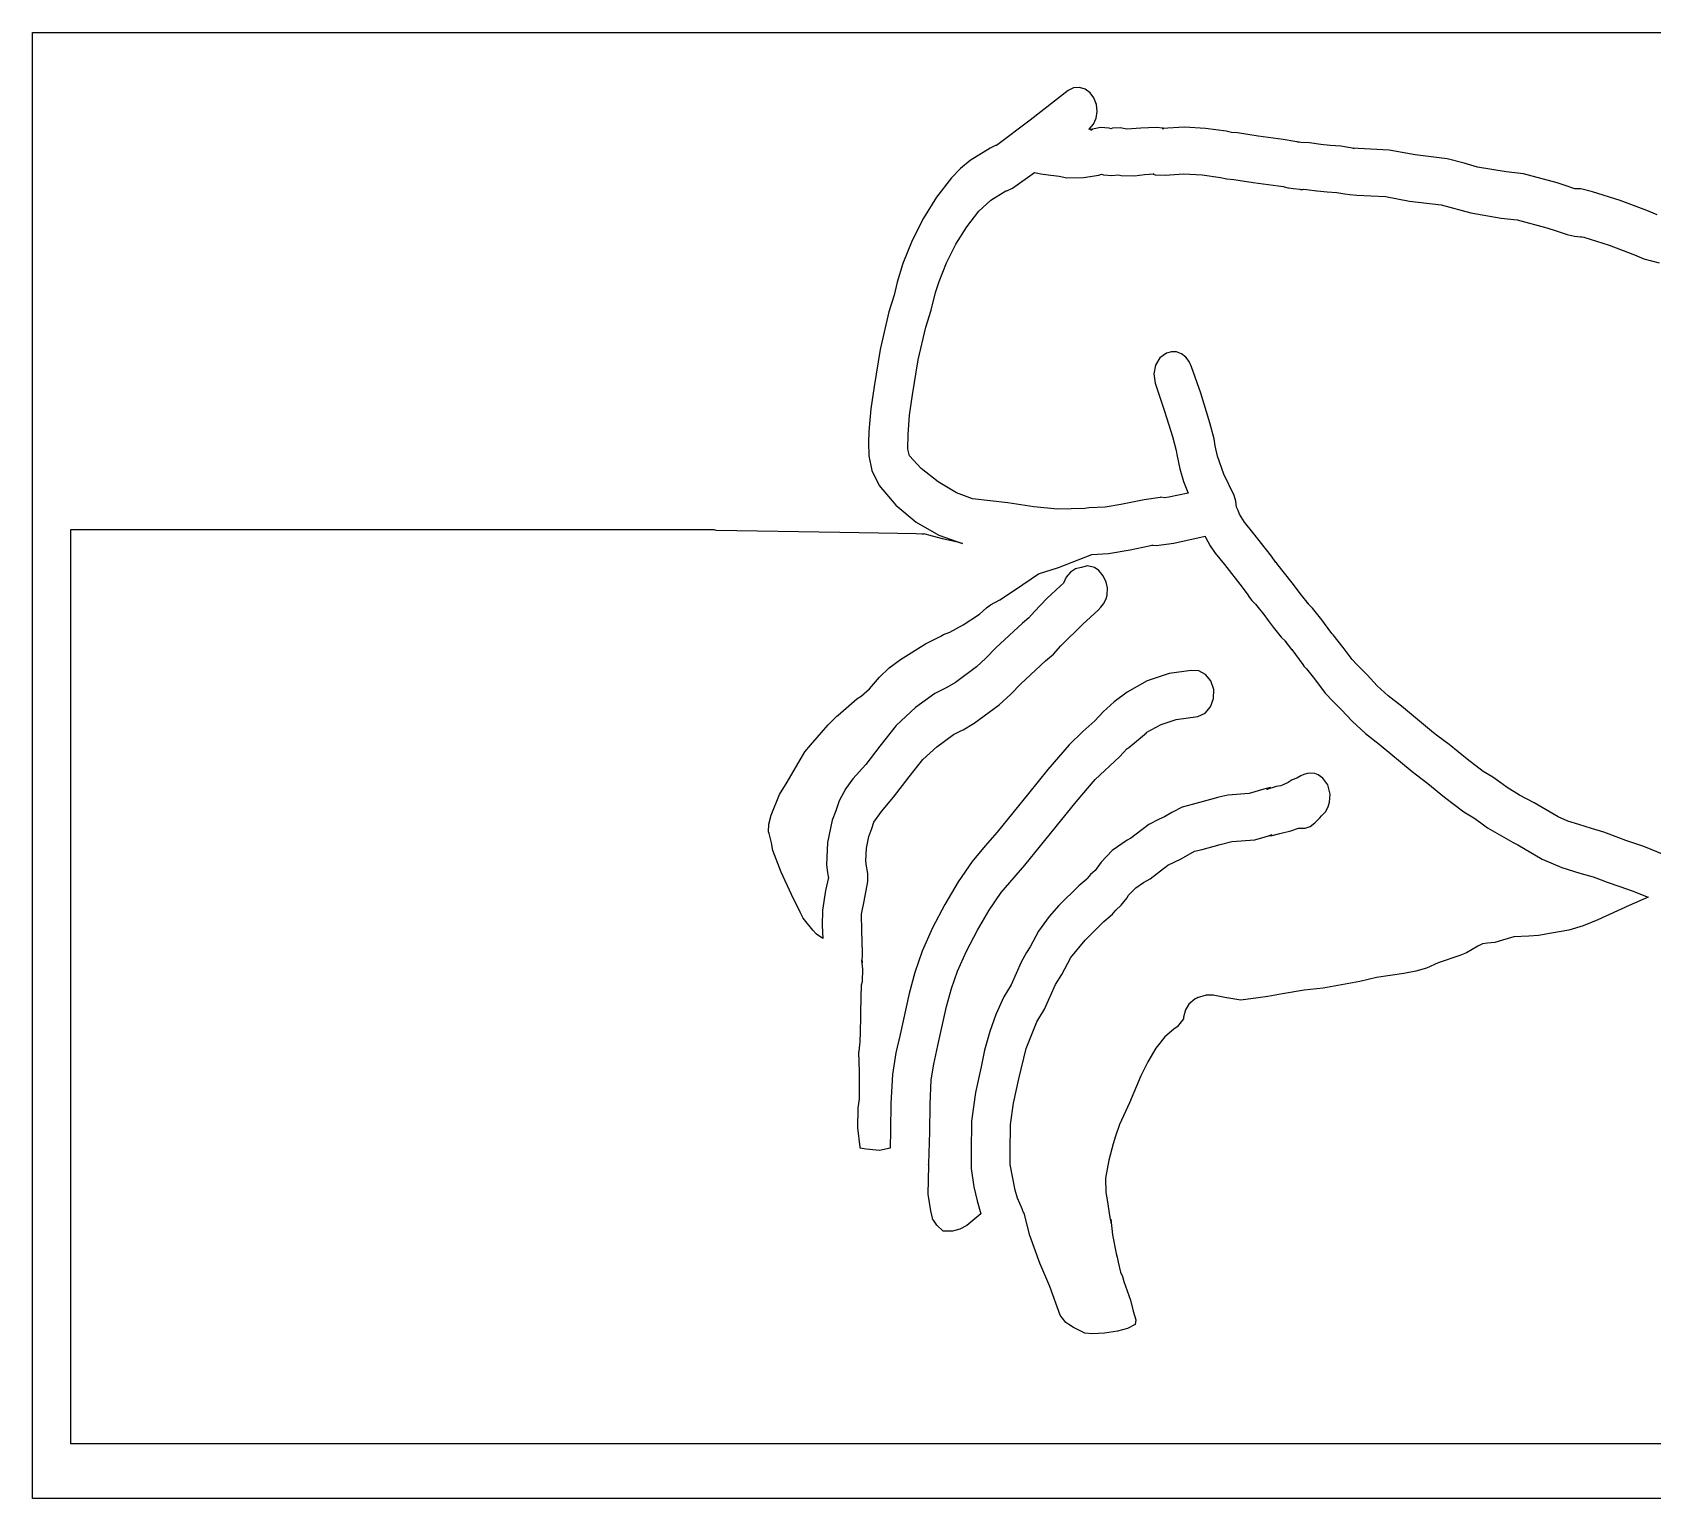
# Model space of a CAD drawing. Extents: x 2 to 598, y 1588 to 7998.
# Drawn here: x 2 to 184.3, y 3684.6 to 3849.7 of the extents above; entities that cross this region are included whole.
import ezdxf

# ---------------------------------------------------------------- set-up
doc = ezdxf.new("R2010")
doc.units = 0

msp = doc.modelspace()

# ---------------------------------------------------------------- linework, layer by layer
at = {"layer": 'Calque 1'}
for p, q in [((119.167251, 3843.407352), (118.54963, 3843.1343)), ((119.825, 3843.45), (119.167251, 3843.407352)), ((119.8273, 3843.4678), (119.825, 3843.45)), ((120.472659, 3843.273068), (119.8273, 3843.4678)), ((118.54963, 3843.1343), (114.26152, 3839.7987)), ((121.028498, 3842.867718), (120.472659, 3843.273068)), ((121.460426, 3842.286112), (121.028498, 3842.867718)), ((121.734053, 3841.562612), (121.460426, 3842.286112)), ((121.813702, 3840.774674), (121.734053, 3841.562612)), ((114.26152, 3839.7987), (110.47415, 3836.9239)), ((121.396407, 3839.320954), (121.696311, 3840.010583)), ((121.696311, 3840.010583), (121.813702, 3840.774674)), ((121.30783, 3838.7774), (120.88822, 3838.7204)), ((120.88822, 3838.7204), (120.92852, 3838.7564)), ((120.92852, 3838.7564), (121.396407, 3839.320954)), ((121.13783, 3838.7124), (121.083977, 3838.680031)), ((121.083977, 3838.680031), (121.17147, 3838.71085)), ((122.20907, 3838.949), (121.13783, 3838.7124)), ((121.17147, 3838.71085), (121.30783, 3838.7774)), ((123.180205, 3838.8904), (122.20907, 3838.949)), ((123.37128, 3838.8111), (123.180205, 3838.8904)), ((123.542991, 3838.877475), (123.37128, 3838.8111)), ((124.42445, 3838.9071), (123.542991, 3838.877475)), ((125.16549, 3838.7866), (124.42445, 3838.9071)), ((126.74317, 3838.8993), (125.16549, 3838.7866)), ((128.47588, 3838.9643), (126.74317, 3838.8993)), ((129.257067, 3838.885675), (128.47588, 3838.9643)), ((131.65139, 3838.9891), (129.13785, 3838.8243)), ((129.13785, 3838.8243), (129.321244, 3838.853628)), ((129.321244, 3838.853628), (129.257067, 3838.885675)), ((134.010864, 3838.847237), (131.65139, 3838.9891)), ((136.35344, 3838.5277), (134.010864, 3838.847237)), ((136.9534, 3838.3793), (136.35344, 3838.5277)), ((137.61485, 3838.3473), (136.9534, 3838.3793)), ((139.93616, 3837.9634), (137.61485, 3838.3473)), ((142.75098, 3837.6073), (139.93616, 3837.9634)), ((109.78272, 3836.6448), (107.515988, 3835.240562)), ((110.396519, 3836.925012), (109.78272, 3836.6448)), ((110.47415, 3836.9239), (110.396519, 3836.925012)), ((144.06768, 3837.3944), (142.75098, 3837.6073)), ((144.32142, 3837.3284), (144.06768, 3837.3944)), ((144.41442, 3837.3154), (144.32142, 3837.3284)), ((144.56533, 3837.2944), (144.41442, 3837.3154)), ((144.72552, 3837.2844), (144.56533, 3837.2944)), ((145.71254, 3837.2214), (144.72552, 3837.2844)), ((147.00238, 3837.0587), (145.71254, 3837.2214)), ((148.02248, 3836.946), (147.00238, 3837.0587)), ((149.23841, 3836.861), (148.02248, 3836.946)), ((150.74789, 3836.6001), (149.23841, 3836.861)), ((151.20574, 3836.5961), (150.61197, 3836.6291)), ((150.61197, 3836.6291), (150.74789, 3836.6001)), ((154.69545, 3836.4085), (151.20574, 3836.5961)), ((157.60896, 3835.8612), (154.69545, 3836.4085)), ((106.441577, 3834.348408), (105.42795, 3833.2952)), ((107.515988, 3835.240562), (106.441577, 3834.348408)), ((161.1979, 3835.4241), (157.60896, 3835.8612)), ((163.101049, 3834.941712), (161.1979, 3835.4241)), ((164.63489, 3834.5068), (163.101049, 3834.941712)), ((167.85588, 3833.9734), (164.63489, 3834.5068)), ((105.42795, 3833.2952), (103.757713, 3831.123941)), ((112.30023, 3832.143), (114.77812, 3833.8864)), ((114.77777, 3833.8936), (114.778, 3833.9)), ((114.77812, 3833.8864), (114.77777, 3833.8936)), ((114.778, 3833.9), (114.94594, 3833.838)), ((114.94594, 3833.838), (115.13095, 3833.799)), ((115.13095, 3833.799), (115.47666, 3833.743)), ((115.47666, 3833.743), (116.32417, 3833.6272)), ((116.32417, 3833.6272), (117.245034, 3833.504563)), ((117.245034, 3833.504563), (117.53558, 3833.466845)), ((117.53558, 3833.466845), (117.54786, 3833.4696)), ((117.54786, 3833.4696), (118.41551, 3833.3074)), ((118.41551, 3833.3074), (120.266134, 3833.34375)), ((120.266134, 3833.34375), (122.02045, 3833.5952)), ((122.02045, 3833.5952), (122.32534, 3833.6954)), ((122.32534, 3833.6954), (122.519953, 3833.6152)), ((122.519953, 3833.6152), (123.46584, 3833.5611)), ((123.46584, 3833.5611), (124.17743, 3833.6131)), ((124.17743, 3833.6131), (124.50867, 3833.5581)), ((124.50867, 3833.5581), (126.032838, 3833.5323)), ((126.032838, 3833.5323), (127.15244, 3833.6712)), ((127.15244, 3833.6712), (128.18545, 3833.7242)), ((128.18545, 3833.7242), (128.140262, 3833.697556)), ((128.140262, 3833.697556), (128.350799, 3833.628275)), ((128.350799, 3833.628275), (129.46393, 3833.5877)), ((129.46393, 3833.5877), (131.57491, 3833.7386)), ((131.57491, 3833.7386), (133.645949, 3833.61265)), ((133.645949, 3833.61265), (135.70747, 3833.3325)), ((135.70747, 3833.3325), (136.42837, 3833.165)), ((136.42837, 3833.165), (137.21126, 3833.118)), ((137.21126, 3833.118), (139.38993, 3832.7526)), ((139.38993, 3832.7526), (142.19029, 3832.3987)), ((169.79324, 3833.7228), (167.85588, 3833.9734)), ((173.58474, 3832.7384), (169.79324, 3833.7228)), ((174.70818, 3832.3446), (173.58474, 3832.7384)), ((103.757713, 3831.123941), (102.271414, 3828.7496)), ((108.51131, 3829.5415), (109.860644, 3830.792463)), ((109.860644, 3830.792463), (111.54678, 3831.8302)), ((111.54678, 3831.8302), (111.656857, 3831.84305)), ((111.656857, 3831.84305), (112.30023, 3832.143)), ((142.19029, 3832.3987), (142.77215, 3832.3057)), ((142.77215, 3832.3057), (142.86205, 3832.2727)), ((142.86205, 3832.2727), (142.99744, 3832.2357)), ((142.99744, 3832.2357), (143.29, 3832.17365)), ((143.29, 3832.17365), (143.34367, 3832.1767)), ((143.34367, 3832.1767), (143.91159, 3832.0987)), ((143.91159, 3832.0987), (144.63092, 3832.0017)), ((144.63092, 3832.0017), (144.70892, 3831.9917)), ((144.70892, 3831.9917), (144.8128, 3831.9817)), ((144.8128, 3831.9817), (144.94664, 3831.9817)), ((144.94664, 3831.9817), (145.09289, 3832.0057)), ((145.09289, 3832.0057), (145.38021, 3831.9827)), ((145.38021, 3831.9827), (146.54964, 3831.8328)), ((146.54964, 3831.8328), (146.58114, 3831.8328)), ((146.58114, 3831.8328), (147.69424, 3831.7103)), ((147.69424, 3831.7103), (148.78978, 3831.6383)), ((148.78978, 3831.6383), (149.69412, 3831.5023)), ((149.69412, 3831.5023), (150.26308, 3831.3964)), ((150.26308, 3831.3964), (151.03306, 3831.3504)), ((151.03306, 3831.3504), (154.27317, 3831.183)), ((154.27317, 3831.183), (156.97481, 3830.6663)), ((156.97481, 3830.6663), (160.52757, 3830.2353)), ((175.352594, 3832.130137), (174.70818, 3832.3446)), ((175.57634, 3832.0527), (175.352594, 3832.130137)), ((175.63164, 3832.0407), (175.57634, 3832.0527)), ((175.98045, 3832.0707), (175.63164, 3832.0407)), ((176.25796, 3832.0467), (175.98045, 3832.0707)), ((177.56124, 3831.7212), (176.25796, 3832.0467)), ((180.670434, 3830.749012), (177.56124, 3831.7212)), ((183.68542, 3829.6236), (180.670434, 3830.749012)), ((107.161846, 3827.777166), (108.51131, 3829.5415)), ((160.52757, 3830.2353), (163.86173, 3829.3387)), ((163.86173, 3829.3387), (167.28737, 3828.7677)), ((184.82954, 3829.1141), (183.68542, 3829.6236)), ((102.271414, 3828.7496), (100.996928, 3826.238384)), ((105.93271, 3825.805625), (107.161846, 3827.777166)), ((167.28737, 3828.7677), (169.06555, 3828.5455)), ((169.06555, 3828.5455), (172.41626, 3827.6768)), ((172.41626, 3827.6768), (173.46219, 3827.3094)), ((173.46219, 3827.3094), (174.71844, 3826.9037)), ((100.996928, 3826.238384), (99.96213, 3823.6565)), ((104.871882, 3823.724997), (105.93271, 3825.805625)), ((174.71844, 3826.9037), (175.53802, 3826.7213)), ((175.53802, 3826.7213), (176.20258, 3826.6393)), ((176.20258, 3826.6393), (176.36485, 3826.6603)), ((176.36485, 3826.6603), (176.5731, 3826.6043)), ((176.5731, 3826.6043), (179.437365, 3825.707837)), ((179.437365, 3825.707837), (182.29782, 3824.6406)), ((99.96213, 3823.6565), (99.33012, 3821.545)), ((104.02734, 3821.6334), (104.871882, 3823.724997)), ((182.29782, 3824.6406), (183.35202, 3824.1677)), ((183.35202, 3824.1677), (185.06613, 3823.7227)), ((99.33012, 3821.545), (98.97666, 3820.066)), ((103.62531, 3820.3809), (104.02734, 3821.6334)), ((98.97666, 3820.066), (98.386, 3818.1995)), ((103.15505, 3818.4027), (103.62531, 3820.3809)), ((98.386, 3818.1995), (97.391635, 3813.951725)), ((102.54889, 3816.484), (103.15505, 3818.4027)), ((101.68849, 3812.7874), (102.54889, 3816.484)), ((97.391635, 3813.951725), (96.71014, 3809.7989)), ((101.04562, 3808.8757), (101.68849, 3812.7874)), ((128.885261, 3813.013602), (128.393869, 3812.197547)), ((129.62745, 3813.5612), (128.885261, 3813.013602)), ((130.18712, 3813.7131), (129.62745, 3813.5612)), ((130.76021, 3813.6871), (130.18712, 3813.7131)), ((131.312767, 3813.482842), (130.76021, 3813.6871)), ((131.794114, 3813.120962), (131.312767, 3813.482842)), ((132.18148, 3812.623977), (131.794114, 3813.120962)), ((132.45209, 3812.0144), (132.18148, 3812.623977)), ((128.393869, 3812.197547), (128.194997, 3811.221368)), ((128.194997, 3811.221368), (128.33037, 3810.1934)), ((133.468856, 3809.058138), (132.45209, 3812.0144)), ((96.71014, 3809.7989), (96.347843, 3807.282387)), ((100.706307, 3806.571638), (101.04562, 3808.8757)), ((128.33037, 3810.1934), (129.403599, 3807.034)), ((134.51296, 3805.7238), (133.468856, 3809.058138)), ((96.347843, 3807.282387), (96.14324, 3804.7202)), ((129.403599, 3807.034), (130.31527, 3804.1695)), ((100.53918, 3804.4124), (100.706307, 3806.571638)), ((134.97751, 3803.9001), (134.51296, 3805.7238)), ((96.14324, 3804.7202), (96.086515, 3803.500528)), ((96.086515, 3803.500528), (96.137593, 3801.991675)), ((100.506701, 3802.749025), (100.53918, 3804.4124)), ((130.31527, 3804.1695), (130.71835, 3802.5892)), ((135.07933, 3803.4046), (134.97751, 3803.9001)), ((135.09483, 3803.1302), (135.07933, 3803.4046)), ((96.137593, 3801.991675), (96.480754, 3800.334134)), ((100.70301, 3801.9867), (100.506701, 3802.749025)), ((102.018005, 3800.571038), (100.70301, 3801.9867)), ((130.71835, 3802.5892), (130.77465, 3802.1386)), ((130.77465, 3802.1386), (131.12348, 3800.5413)), ((135.35632, 3801.9545), (135.09483, 3803.1302)), ((136.091519, 3799.925775), (135.35632, 3801.9545)), ((96.480754, 3800.334134), (97.30028, 3798.6684)), ((103.917892, 3799.089075), (102.018005, 3800.571038)), ((131.12348, 3800.5413), (131.545451, 3799.096563)), ((137.21977, 3797.5486), (136.091519, 3799.925775)), ((97.30028, 3798.6684), (99.177373, 3796.442109)), ((105.980129, 3797.8521), (103.917892, 3799.089075)), ((107.78217, 3797.1714), (105.980129, 3797.8521)), ((132.05209, 3797.804), (129.90288, 3797.3487)), ((131.545451, 3799.096563), (132.05209, 3797.804)), ((99.177373, 3796.442109), (101.46503, 3794.538075)), ((111.76279, 3796.699), (107.78217, 3797.1714)), ((114.700311, 3796.260925), (111.76279, 3796.699)), ((117.35521, 3796.003), (114.700311, 3796.260925)), ((120.44392, 3796.06), (117.35521, 3796.003)), ((120.87645, 3796.142), (120.44392, 3796.06)), ((122.712, 3796.21), (120.87645, 3796.142)), ((122.72503, 3796.2157), (122.712, 3796.21)), ((124.4877, 3796.5335), (122.72503, 3796.2157)), ((127.1015, 3797.0502), (124.4877, 3796.5335)), ((128.91897, 3797.3097), (127.1015, 3797.0502)), ((128.99027, 3797.3517), (128.91897, 3797.3097)), ((129.38508, 3797.2767), (128.99027, 3797.3517)), ((129.90288, 3797.3487), (129.38508, 3797.2767)), ((137.429145, 3796.900806), (137.21977, 3797.5486)), ((137.48849, 3796.2102), (137.429145, 3796.900806)), ((137.69519, 3795.8541), (137.48849, 3796.2102)), ((101.46503, 3794.538075), (104.010222, 3793.066828)), ((137.83059, 3795.4273), (137.69519, 3795.8541)), ((138.40367, 3794.5457), (137.83059, 3795.4273)), ((139.33747, 3793.3649), (138.40367, 3794.5457)), ((6.30291, 3793.67), (6.30091, 3793.67)), ((6.30091, 3793.67), (6.30091, 3690.82)), ((74.3577, 3793.67), (6.30291, 3793.67)), ((78.70193, 3793.6697), (74.3577, 3793.67)), ((78.95308, 3793.5887), (78.70193, 3793.6697)), ((92.87368, 3793.3748), (78.95308, 3793.5887)), ((99.39317, 3793.2693), (92.87368, 3793.3748)), ((101.45506, 3793.2213), (99.39317, 3793.2693)), ((102.07673, 3793.1973), (101.45506, 3793.2213)), ((102.30566, 3793.1823), (102.07673, 3793.1973)), ((102.361806, 3793.212575), (102.30566, 3793.1823)), ((102.86325, 3793.0645), (102.361806, 3793.212575)), ((104.41808, 3792.644812), (102.86325, 3793.0645)), ((104.010222, 3793.066828), (106.65992, 3792.1389)), ((106.25581, 3792.2552), (104.41808, 3792.644812)), ((130.43788, 3792.173), (133.97461, 3792.9399)), ((133.97461, 3792.9399), (133.97137, 3792.9235)), ((133.97137, 3792.9235), (133.978, 3792.93)), ((133.978, 3792.93), (134.0116, 3792.8277)), ((134.0116, 3792.8277), (134.55111, 3791.8655)), ((141.43554, 3790.6922), (139.33747, 3793.3649)), ((106.65992, 3792.1389), (106.25581, 3792.2552)), ((117.47718, 3789.4478), (121.21443, 3790.8921)), ((121.21443, 3790.8921), (123.08512, 3791.0162)), ((123.08512, 3791.0162), (125.544537, 3791.435625)), ((125.544537, 3791.435625), (127.66623, 3791.8771)), ((127.66623, 3791.8771), (127.98869, 3791.9261)), ((127.98869, 3791.9261), (128.10909, 3791.9261)), ((128.10909, 3791.9261), (128.11709, 3791.9261)), ((128.11709, 3791.9261), (128.46539, 3791.9141)), ((128.46539, 3791.9141), (130.43788, 3792.173)), ((134.55111, 3791.8655), (135.11232, 3791.0567)), ((135.11232, 3791.0567), (136.15515, 3789.7617)), ((141.94403, 3789.9966), (141.43554, 3790.6922)), ((112.62322, 3786.9575), (115.20395, 3788.7321)), ((115.20395, 3788.7321), (117.47718, 3789.4478)), ((118.807086, 3788.907283), (118.345161, 3788.360514)), ((119.38297, 3789.269036), (118.807086, 3788.907283)), ((120.03675, 3789.4142), (119.38297, 3789.269036)), ((120.05635, 3789.4142), (120.03675, 3789.4142)), ((120.3013, 3789.5112), (120.05635, 3789.4142)), ((120.7235, 3789.6012), (120.3013, 3789.5112)), ((121.50639, 3789.4431), (120.7235, 3789.6012)), ((122.021371, 3789.07513), (121.50639, 3789.4431)), ((122.491505, 3788.476263), (122.021371, 3789.07513)), ((136.15515, 3789.7617), (138.14469, 3787.2291)), ((142.02563, 3789.9246), (141.94403, 3789.9966)), ((142.04423, 3789.8626), (142.02563, 3789.9246)), ((143.76506, 3787.7134), (142.04423, 3789.8626)), ((110.8626, 3785.7896), (112.62322, 3786.9575)), ((117.69632, 3787.3575), (116.138985, 3785.933513)), ((118.03326, 3787.6603), (117.69632, 3787.3575)), ((118.345161, 3788.360514), (118.03326, 3787.6603)), ((122.842187, 3787.787339), (122.491505, 3788.476263)), ((122.99881, 3787.1492), (122.842187, 3787.787339)), ((122.954052, 3786.3189), (122.99881, 3787.1492)), ((138.14469, 3787.2291), (138.66921, 3786.5195)), ((144.81306, 3786.299), (143.76506, 3787.7134)), ((109.38155, 3784.8899), (109.83269, 3785.2263)), ((109.83269, 3785.2263), (110.8626, 3785.7896)), ((116.138985, 3785.933513), (114.7549, 3784.4739)), ((122.24951, 3784.9607), (122.54147, 3785.3447)), ((122.54147, 3785.3447), (122.81847, 3785.9017)), ((122.81847, 3785.9017), (122.954052, 3786.3189)), ((138.66921, 3786.5195), (138.70331, 3786.4565)), ((138.70331, 3786.4565), (138.9777, 3786.071)), ((138.9777, 3786.071), (139.23764, 3785.7299)), ((139.23764, 3785.7299), (139.37613, 3785.5578)), ((139.37613, 3785.5578), (139.48775, 3785.4354)), ((139.48775, 3785.4354), (139.62108, 3785.3145)), ((139.62108, 3785.3145), (139.77869, 3785.1165)), ((139.77869, 3785.1165), (140.55901, 3784.1409)), ((145.58356, 3785.3528), (144.81306, 3786.299)), ((146.06103, 3784.8666), (145.43162, 3785.4764)), ((145.43162, 3785.4764), (145.51464, 3785.39615)), ((145.51464, 3785.39615), (145.58356, 3785.3528)), ((106.74968, 3782.9681), (108.56301, 3784.1649)), ((108.56301, 3784.1649), (109.38155, 3784.8899)), ((114.12806, 3783.753), (113.41803, 3783.1763)), ((114.7549, 3784.4739), (114.12806, 3783.753)), ((120.18813, 3783.0378), (121.93582, 3784.617)), ((121.93582, 3784.617), (122.24951, 3784.9607)), ((140.55901, 3784.1409), (141.0551, 3783.4722)), ((141.0551, 3783.4722), (141.61578, 3782.7162)), ((146.95918, 3783.7307), (146.06103, 3784.8666)), ((146.99228, 3783.6877), (146.95918, 3783.7307)), ((148.22423, 3782.0134), (146.99228, 3783.6877)), ((102.48326, 3780.8338), (104.20979, 3781.6948)), ((104.20979, 3781.6948), (104.52811, 3781.8906)), ((104.52811, 3781.8906), (105.22728, 3782.1381)), ((105.22728, 3782.1381), (106.74968, 3782.9681)), ((113.41803, 3783.1763), (110.4239, 3780.4003)), ((117.72213, 3780.6054), (120.18813, 3783.0378)), ((141.61578, 3782.7162), (142.54442, 3781.5798)), ((142.54442, 3781.5798), (143.01777, 3781.1343)), ((148.36429, 3781.8527), (148.22423, 3782.0134)), ((149.49238, 3780.4269), (148.36429, 3781.8527)), ((99.67931, 3779.0639), (102.48326, 3780.8338)), ((110.4239, 3780.4003), (109.282516, 3779.220525)), ((116.00389, 3778.9357), (116.9041, 3779.6876)), ((116.9041, 3779.6876), (117.72213, 3780.6054)), ((143.017639, 3781.131175), (142.95265, 3781.1736)), ((142.95265, 3781.1736), (143.70713, 3780.2171)), ((143.14334, 3781.016), (143.017639, 3781.131175)), ((143.01777, 3781.1343), (143.14334, 3781.016)), ((143.70713, 3780.2171), (143.71113, 3780.2071)), ((143.71113, 3780.2071), (144.95653, 3778.5163)), ((150.51556, 3779.0591), (149.49238, 3780.4269)), ((97.32699, 3777.0961), (98.42065, 3778.126575)), ((98.42065, 3778.126575), (99.67931, 3779.0639)), ((108.25556, 3778.2536), (105.86965, 3776.4879)), ((109.282516, 3779.220525), (108.25556, 3778.2536)), ((113.21854, 3776.3519), (116.00389, 3778.9357)), ((132.38255, 3777.8306), (129.92585, 3777.4983)), ((133.255207, 3777.808692), (132.38255, 3777.8306)), ((134.026311, 3777.403605), (133.255207, 3777.808692)), ((144.95653, 3778.5163), (145.08572, 3778.3396)), ((145.08572, 3778.3396), (145.10482, 3778.3136)), ((145.10482, 3778.3136), (145.094458, 3778.319963)), ((145.094458, 3778.319963), (145.21902, 3778.1695)), ((145.21902, 3778.1695), (145.22102, 3778.1695)), ((145.22102, 3778.1695), (145.36053, 3778.0202)), ((145.36053, 3778.0202), (145.364, 3778.02)), ((145.364, 3778.02), (145.368, 3778.02)), ((145.368, 3778.02), (146.26614, 3776.8821)), ((151.04628, 3778.518), (150.51556, 3779.0591)), ((152.19763, 3777.3444), (151.04628, 3778.518)), ((96.20974, 3775.7644), (97.32699, 3777.0961)), ((104.88522, 3775.9256), (103.54835, 3775.2326)), ((105.86965, 3776.4879), (104.88522, 3775.9256)), ((112.093181, 3775.186), (113.21854, 3776.3519)), ((127.45053, 3776.670525), (125.18815, 3775.407)), ((129.92585, 3777.4983), (127.45053, 3776.670525)), ((134.61374, 3776.683366), (134.026311, 3777.403605)), ((134.93537, 3775.716), (134.61374, 3776.683366)), ((146.26614, 3776.8821), (147.47279, 3775.292)), ((153.33555, 3776.1218), (152.19763, 3777.3444)), ((154.57527, 3774.9808), (153.33555, 3776.1218)), ((92.68852, 3772.8075), (94.79227, 3774.6446)), ((94.79227, 3774.6446), (95.272315, 3774.95745)), ((95.272315, 3774.95745), (96.20974, 3775.7644)), ((103.54835, 3775.2326), (101.366837, 3773.670363)), ((110.80421, 3773.9805), (112.093181, 3775.186)), ((123.734907, 3774.30925), (122.49684, 3773.1926)), ((125.18815, 3775.407), (123.734907, 3774.30925)), ((134.577019, 3773.756366), (134.919678, 3774.693693)), ((134.919678, 3774.693693), (134.93537, 3775.716)), ((147.47279, 3775.292), (148.38643, 3774.3556)), ((148.38643, 3774.3556), (149.29955, 3773.4187)), ((156.04856, 3773.8191), (154.57527, 3774.9808)), ((92.08752, 3772.2297), (92.51799, 3772.6912)), ((92.51799, 3772.6912), (92.68852, 3772.8075)), ((101.366837, 3773.670363), (99.18531, 3771.6447)), ((107.98785, 3771.8928), (110.80421, 3773.9805)), ((122.49684, 3773.1926), (121.55634, 3772.1875)), ((129.010026, 3771.756575), (130.70513, 3772.3405)), ((130.70513, 3772.3405), (133.16131, 3772.6728)), ((133.16131, 3772.6728), (133.959562, 3773.046721)), ((133.959562, 3773.046721), (134.577019, 3773.756366)), ((149.29955, 3773.4187), (150.51446, 3772.118)), ((159.66798, 3770.8265), (156.04856, 3773.8191)), ((89.56571, 3769.4299), (91.53458, 3771.7274)), ((91.53458, 3771.7274), (92.08752, 3772.2297)), ((99.18531, 3771.6447), (97.351185, 3769.329588)), ((103.793791, 3769.258813), (105.64434, 3770.6226)), ((105.64434, 3770.6226), (106.63446, 3771.1141)), ((106.63446, 3771.1141), (106.72746, 3771.1641)), ((106.72746, 3771.1641), (107.98785, 3771.8928)), ((120.202979, 3770.9561), (118.66814, 3769.4694)), ((121.55634, 3772.1875), (120.202979, 3770.9561)), ((126.252825, 3769.887988), (127.127996, 3770.62293)), ((127.127996, 3770.62293), (127.362445, 3770.831797)), ((127.3503, 3770.8434), (129.010026, 3771.756575)), ((127.362445, 3770.831797), (127.3503, 3770.8434)), ((150.51446, 3772.118), (152.004455, 3770.750675)), ((152.004455, 3770.750675), (153.54011, 3769.5311)), ((160.16201, 3770.4591), (159.66798, 3770.8265)), ((161.44926, 3769.5015), (160.16201, 3770.4591)), ((86.93797, 3765.2803), (88.93836, 3768.6997)), ((88.93836, 3768.6997), (89.56571, 3769.4299)), ((97.351185, 3769.329588), (95.7912, 3767.2667)), ((102.20425, 3767.8321), (103.793791, 3769.258813)), ((118.66814, 3769.4694), (116.284639, 3766.684513)), ((124.33601, 3768.1273), (125.21193, 3769.0714)), ((125.175031, 3769.022267), (125.391799, 3769.187752)), ((125.21193, 3769.0714), (125.175031, 3769.022267)), ((125.391799, 3769.187752), (126.252825, 3769.887988)), ((153.54011, 3769.5311), (157.26857, 3766.4512)), ((163.448871, 3767.856262), (161.44926, 3769.5015)), ((95.7912, 3767.2667), (94.342821, 3765.635363)), ((100.66745, 3765.862238), (102.20425, 3767.8321)), ((121.60956, 3765.574), (124.33601, 3768.1273)), ((165.25472, 3766.4511), (163.448871, 3767.856262)), ((86.07652, 3763.8865), (86.93797, 3765.2803)), ((94.342821, 3765.635363), (93.530314, 3764.539461)), ((98.9109, 3763.5719), (100.66745, 3765.862238)), ((116.284639, 3766.684513), (114.10666, 3763.9948)), ((119.456016, 3763.046488), (121.60956, 3765.574)), ((143.30091, 3765.2203), (142.48908, 3764.873)), ((143.771653, 3765.537504), (143.30091, 3765.2203)), ((144.29311, 3765.7081), (143.771653, 3765.537504)), ((144.48535, 3765.8259), (144.29311, 3765.7081)), ((144.56495, 3765.8749), (144.48535, 3765.8259)), ((144.73083, 3765.9762), (144.56495, 3765.8749)), ((145.07035, 3766.1364), (144.73083, 3765.9762)), ((145.4636, 3766.2584), (145.07035, 3766.1364)), ((145.84651, 3766.2964), (145.4636, 3766.2584)), ((146.29663, 3766.2384), (145.84651, 3766.2964)), ((146.67955, 3766.0968), (146.29663, 3766.2384)), ((147.20613, 3765.7278), (146.67955, 3766.0968)), ((147.75958, 3764.9522), (147.20613, 3765.7278)), ((157.26857, 3766.4512), (157.7595, 3766.0864)), ((157.7595, 3766.0864), (159.03848, 3765.135)), ((159.03848, 3765.135), (160.914567, 3763.57675)), ((166.34871, 3765.834), (165.25472, 3766.4511)), ((167.14711, 3765.2527), (166.34871, 3765.834)), ((167.945, 3764.6713), (167.14711, 3765.2527)), ((85.141789, 3761.5479), (86.07652, 3763.8865)), ((92.77691, 3763.1713), (92.4069, 3762.0298)), ((93.530314, 3764.539461), (92.77691, 3763.1713)), ((97.557099, 3761.9778), (98.9109, 3763.5719)), ((114.10666, 3763.9948), (110.55442, 3759.6296)), ((135.00479, 3763.4249), (132.51863, 3762.7691)), ((135.4963, 3763.581663), (135.00479, 3763.4249)), ((136.54164, 3763.7964), (135.4963, 3763.581663)), ((138.92083, 3763.9814), (136.54164, 3763.7964)), ((140.58119, 3764.4847), (138.92083, 3763.9814)), ((141.332747, 3764.656875), (140.58119, 3764.4847)), ((141.977914, 3764.783713), (140.92896, 3764.4617)), ((140.92896, 3764.4617), (141.332747, 3764.656875)), ((142.48908, 3764.873), (141.977914, 3764.783713)), ((148.03036, 3763.9006), (147.75958, 3764.9522)), ((147.97196, 3763.0329), (148.03036, 3763.9006)), ((160.914567, 3763.57675), (163.07597, 3761.9156)), ((169.35886, 3763.8233), (167.945, 3764.6713)), ((170.98459, 3762.9489), (169.35886, 3763.8233)), ((84.886089, 3760.534591), (85.141789, 3761.5479)), ((92.4069, 3762.0298), (92.01055, 3760.9798)), ((96.69295, 3760.7581), (97.557099, 3761.9778)), ((117.21242, 3760.2849), (119.456016, 3763.046488)), ((129.3829, 3761.3568), (128.787046, 3761.120163)), ((130.220637, 3761.8693), (129.3829, 3761.3568)), ((131.39106, 3762.4544), (130.220637, 3761.8693)), ((132.51863, 3762.7691), (131.39106, 3762.4544)), ((146.86763, 3761.263), (147.07331, 3761.493)), ((147.07331, 3761.493), (147.3074, 3761.7203)), ((147.3074, 3761.7203), (147.502827, 3761.935138)), ((147.502827, 3761.935138), (147.80039, 3762.4862)), ((147.80039, 3762.4862), (147.97196, 3763.0329)), ((163.07597, 3761.9156), (164.21181, 3761.2706)), ((173.69192, 3761.3614), (170.98459, 3762.9489)), ((174.7854, 3760.8839), (173.69192, 3761.3614)), ((84.82079, 3759.6878), (84.886089, 3760.534591)), ((84.906346, 3759.477213), (84.82079, 3759.6878)), ((92.01055, 3760.9798), (91.481697, 3758.467113)), ((96.12709, 3759.1401), (96.47384, 3760.0388)), ((96.47384, 3760.0388), (96.69295, 3760.7581)), ((110.55442, 3759.6296), (109.214395, 3758.115313)), ((113.66327, 3755.9239), (117.21242, 3760.2849)), ((127.64967, 3760.5191), (125.57952, 3758.9151)), ((128.787046, 3761.120163), (127.64967, 3760.5191)), ((142.36661, 3759.5096), (143.61408, 3759.8073)), ((143.61408, 3759.8073), (144.47553, 3760.1096)), ((144.47553, 3760.1096), (145.217754, 3760.092325)), ((145.217754, 3760.092325), (145.77415, 3760.2729)), ((145.77415, 3760.2729), (146.31934, 3760.6868)), ((146.31934, 3760.6868), (146.86763, 3761.263)), ((164.21181, 3761.2706), (164.9818, 3760.7089)), ((164.9818, 3760.7089), (165.75177, 3760.1461)), ((165.75177, 3760.1461), (168.64618, 3758.4728)), ((176.01943, 3760.4855), (174.7854, 3760.8839)), ((177.43331, 3760.0602), (176.01943, 3760.4855)), ((178.84717, 3759.6349), (177.43331, 3760.0602)), ((180.51736, 3758.9905), (178.84717, 3759.6349)), ((85.16132, 3758.4507), (84.906346, 3759.477213)), ((85.31946, 3757.5934), (85.16132, 3758.4507)), ((91.481697, 3758.467113), (91.37649, 3755.9806)), ((95.78034, 3756.3651), (95.872666, 3757.8414)), ((95.872666, 3757.8414), (96.12709, 3759.1401)), ((109.214395, 3758.115313), (107.73805, 3756.3239)), ((125.1873, 3758.7414), (123.52589, 3757.5704)), ((125.62482, 3758.970788), (125.1873, 3758.7414)), ((125.57952, 3758.9151), (125.62482, 3758.970788)), ((132.78943, 3757.486), (133.64362, 3757.703)), ((133.64362, 3757.703), (135.65746, 3758.2425)), ((135.65746, 3758.2425), (136.96953, 3758.5805)), ((136.96953, 3758.5805), (139.54456, 3758.7939)), ((139.54456, 3758.7939), (140.741319, 3759.103225)), ((140.741319, 3759.103225), (141.47571, 3759.3536)), ((141.47571, 3759.3536), (141.262964, 3759.266713)), ((141.262964, 3759.266713), (141.348764, 3759.225575)), ((141.348764, 3759.225575), (142.36661, 3759.5096)), ((168.64618, 3758.4728), (169.1526, 3758.202)), ((169.1526, 3758.202), (171.89456, 3756.5959)), ((181.31472, 3758.7218), (180.51736, 3758.9905)), ((183.33631, 3758.0397), (181.31472, 3758.7218)), ((187.91691, 3756.1602), (183.33631, 3758.0397)), ((86.254592, 3755.147175), (85.31946, 3757.5934)), ((91.37649, 3755.9806), (91.459424, 3755.083363)), ((95.85424, 3755.8132), (95.78034, 3756.3651)), ((107.73805, 3756.3239), (106.170186, 3754.03902)), ((111.02985, 3752.8502), (113.66327, 3755.9239)), ((122.25982, 3756.2677), (121.5839, 3755.3261)), ((123.52589, 3757.5704), (122.25982, 3756.2677)), ((127.78404, 3754.3812), (129.76015, 3755.9217)), ((129.76015, 3755.9217), (131.28822, 3756.6343)), ((131.28822, 3756.6343), (132.78943, 3757.486)), ((171.89456, 3756.5959), (174.100838, 3755.650663)), ((87.41132, 3752.6273), (86.254592, 3755.147175)), ((91.58525, 3754.5569), (91.242386, 3753.077088)), ((91.459424, 3755.083363), (91.56665, 3754.6623)), ((91.56665, 3754.6623), (91.58525, 3754.5569)), ((95.585056, 3751.859513), (95.99785, 3754.095)), ((95.95655, 3755.2324), (95.85424, 3755.8132)), ((96.030176, 3754.933963), (95.95655, 3755.2324)), ((95.99785, 3754.095), (96.030176, 3754.933963)), ((120.65321, 3754.3686), (119.75869, 3753.5841)), ((120.678575, 3754.4292), (120.65321, 3754.3686)), ((121.07591, 3754.8657), (120.678575, 3754.4292)), ((121.5839, 3755.3261), (121.07591, 3754.8657)), ((127.02078, 3753.9787), (127.78404, 3754.3812)), ((174.100838, 3755.650663), (176.14753, 3755.0451)), ((176.14753, 3755.0451), (177.63683, 3754.6146)), ((177.63683, 3754.6146), (178.54376, 3754.2637)), ((178.54376, 3754.2637), (179.22847, 3753.9981)), ((88.38904, 3750.6393), (87.41132, 3752.6273)), ((91.242386, 3753.077088), (90.9088, 3750.8532)), ((106.170186, 3754.03902), (104.662699, 3751.507663)), ((109.681564, 3750.87152), (111.02985, 3752.8502)), ((119.75869, 3753.5841), (117.5118, 3751.375)), ((124.53721, 3751.4197), (125.192265, 3752.253188)), ((125.192265, 3752.253188), (125.32424, 3752.5106)), ((125.32424, 3752.5106), (126.16398, 3753.3782)), ((126.16398, 3753.3782), (127.02078, 3753.9787)), ((179.22847, 3753.9981), (180.62631, 3753.5273)), ((180.62631, 3753.5273), (182.02417, 3753.056)), ((183.81733, 3752.3197), (181.69705, 3751.3735)), ((182.02417, 3753.056), (183.81733, 3752.3197)), ((88.712169, 3750.031575), (88.38904, 3750.6393)), ((90.9088, 3750.8532), (90.864975, 3749.136675)), ((95.28834, 3750.396), (95.585056, 3751.859513)), ((95.329012, 3748.53455), (95.28834, 3750.396)), ((104.662699, 3751.507663), (103.291942, 3748.861198)), ((108.336962, 3748.603013), (109.681564, 3750.87152)), ((117.5118, 3751.375), (116.408077, 3750.154913)), ((122.5823, 3749.5681), (123.54554, 3750.4228)), ((123.54554, 3750.4228), (123.93828, 3750.8709)), ((123.93828, 3750.8709), (124.53721, 3751.4197)), ((181.69705, 3751.3735), (178.161374, 3749.779413)), ((88.790247, 3749.874469), (88.712169, 3750.031575)), ((89.84011, 3748.6265), (88.71822, 3749.9499)), ((88.71822, 3749.9499), (88.790247, 3749.874469)), ((90.24939, 3748.148), (89.84011, 3748.6265)), ((90.864975, 3749.136675), (90.9341, 3747.6813)), ((103.291942, 3748.861198), (102.13427, 3746.231)), ((107.107872, 3746.241823), (108.336962, 3748.603013)), ((116.408077, 3750.154913), (115.23183, 3748.5002)), ((120.45322, 3747.4809), (122.5823, 3749.5681)), ((174.91297, 3748.5922), (172.95341, 3748.2599)), ((176.514323, 3749.094686), (174.91297, 3748.5922)), ((178.161374, 3749.779413), (176.514323, 3749.094686)), ((90.9341, 3747.6813), (90.24939, 3748.148)), ((95.39892, 3746.0428), (95.329012, 3748.53455)), ((115.23183, 3748.5002), (114.27789, 3746.723)), ((118.85228, 3745.5275), (120.45322, 3747.4809)), ((164.64332, 3746.8218), (163.376881, 3746.049425)), ((165.17671, 3747.073709), (164.64332, 3746.8218)), ((165.74661, 3747.1525), (165.17671, 3747.073709)), ((166.584725, 3747.236025), (165.74661, 3747.1525)), ((167.44417, 3747.4982), (166.584725, 3747.236025)), ((168.705497, 3747.8432), (167.44417, 3747.4982)), ((170.39077, 3747.9266), (168.705497, 3747.8432)), ((171.477442, 3747.996237), (170.39077, 3747.9266)), ((172.95341, 3748.2599), (171.477442, 3747.996237)), ((95.44822, 3744.2155), (95.34642, 3745.2242)), ((95.34642, 3745.2242), (95.360357, 3745.092613)), ((95.360357, 3745.092613), (95.39192, 3744.9446)), ((95.39192, 3744.9446), (95.39892, 3746.0428)), ((102.13427, 3746.231), (101.302457, 3743.863397)), ((106.10612, 3743.9851), (107.107872, 3746.241823)), ((113.25262, 3745.0094), (112.1359, 3742.4737)), ((113.855705, 3746.102), (113.25262, 3745.0094)), ((114.27789, 3746.723), (113.855705, 3746.102)), ((117.82496, 3743.6274), (118.85228, 3745.5275)), ((160.19501, 3744.9398), (158.89018, 3744.3201)), ((162.6362, 3745.7428), (160.19501, 3744.9398)), ((163.376881, 3746.049425), (162.6362, 3745.7428)), ((95.40842, 3742.8197), (95.44822, 3744.2155)), ((101.302457, 3743.863397), (100.647371, 3741.50005)), ((105.430046, 3742.049022), (106.10612, 3743.9851)), ((117.11544, 3742.5065), (117.82496, 3743.6274)), ((153.26881, 3743.2742), (151.39295, 3742.8453)), ((156.32092, 3743.7409), (153.26881, 3743.2742)), ((157.672839, 3743.977578), (156.32092, 3743.7409)), ((158.89018, 3744.3201), (157.672839, 3743.977578)), ((95.269252, 3741.253075), (95.28904, 3742.1923)), ((95.28904, 3742.1923), (95.30764, 3742.445)), ((95.30764, 3742.445), (95.40842, 3742.8197)), ((100.647371, 3741.50005), (99.63313, 3736.8765)), ((104.865934, 3740.001775), (105.430046, 3742.049022)), ((112.1359, 3742.4737), (111.32045, 3741.0981)), ((115.87935, 3739.7268), (117.11544, 3742.5065)), ((134.073069, 3741.28267), (133.07366, 3740.981)), ((134.867481, 3741.303588), (134.073069, 3741.28267)), ((136.17891, 3741.018), (134.867481, 3741.303588)), ((142.66481, 3741.4588), (141.01427, 3741.1312)), ((145.098289, 3741.859025), (142.66481, 3741.4588)), ((147.24025, 3742.0944), (145.098289, 3741.859025)), ((151.39295, 3742.8453), (147.24025, 3742.0944)), ((95.21924, 3739.0576), (95.269252, 3741.253075)), ((103.90108, 3735.6208), (104.865934, 3740.001775)), ((111.32045, 3741.0981), (110.426566, 3739.136463)), ((115.04322, 3738.3114), (115.87935, 3739.7268)), ((131.759564, 3739.661083), (131.52337, 3738.836)), ((132.140007, 3740.269538), (131.759564, 3739.661083)), ((132.85818, 3740.884), (132.140007, 3740.269538)), ((133.14478, 3741.019875), (132.85818, 3740.884)), ((133.07366, 3740.981), (133.14478, 3741.019875)), ((137.97931, 3740.7142), (136.17891, 3741.018)), ((139.93785, 3741.0098), (137.97931, 3740.7142)), ((141.01427, 3741.1312), (139.93785, 3741.0098)), ((95.17274, 3736.9611), (95.21924, 3739.0576)), ((110.426566, 3739.136463), (109.73294, 3737.2094)), ((113.82366, 3735.2899), (115.04322, 3738.3114)), ((130.82389, 3737.7389), (130.44872, 3737.4815)), ((130.84919, 3737.7679), (130.82389, 3737.7389)), ((131.51737, 3738.6407), (130.84919, 3737.7679)), ((131.52337, 3738.836), (131.51737, 3738.6407)), ((95.12694, 3735.6909), (95.156602, 3736.012975)), ((95.14764, 3736.0175), (95.15464, 3736.2459)), ((95.156602, 3736.012975), (95.14764, 3736.0175)), ((95.15464, 3736.2459), (95.17274, 3736.9611)), ((99.63313, 3736.8765), (99.173567, 3734.817063)), ((109.73294, 3737.2094), (109.158491, 3735.108538)), ((129.442275, 3736.59315), (128.42662, 3735.3349)), ((130.44872, 3737.4815), (129.442275, 3736.59315)), ((94.9931, 3734.8791), (95.029555, 3734.991375)), ((95.06023, 3732.661525), (94.9931, 3734.8791)), ((95.029555, 3734.991375), (95.12694, 3735.6909)), ((99.173567, 3734.817063), (98.7784, 3732.3641)), ((103.444762, 3733.523063), (103.90108, 3735.6208)), ((109.158491, 3735.108538), (108.74902, 3733.2365)), ((112.99166, 3731.8658), (113.82366, 3735.2899)), ((128.42662, 3735.3349), (127.515478, 3733.777584)), ((95.0763, 3729.6422), (95.06023, 3732.661525)), ((98.7784, 3732.3641), (98.61876, 3729.085825)), ((103.14506, 3731.7611), (103.444762, 3733.523063)), ((108.74902, 3733.2365), (108.123952, 3730.354088)), ((126.746955, 3732.2039), (125.47022, 3729.1812)), ((127.515478, 3733.777584), (126.746955, 3732.2039)), ((103.022269, 3729.000638), (103.14506, 3731.7611)), ((108.123952, 3730.354088), (107.68655, 3727.1134)), ((112.4185, 3729.145338), (112.99166, 3731.8658)), ((94.899144, 3726.368225), (94.93007, 3728.5932)), ((94.93007, 3728.5932), (95.0763, 3729.6422)), ((98.61876, 3729.085825), (98.57996, 3726.1164)), ((102.97297, 3725.9164), (103.022269, 3729.000638)), ((112.07181, 3726.738), (112.4185, 3729.145338)), ((125.47022, 3729.1812), (124.33126, 3726.7395)), ((107.68655, 3727.1134), (107.63955, 3723.6469)), ((112.03611, 3723.6482), (112.07181, 3726.738)), ((124.33126, 3726.7395), (123.864427, 3725.408038)), ((95.13986, 3724.1686), (94.899144, 3726.368225)), ((98.57996, 3726.1164), (98.51796, 3724.0876)), ((102.86341, 3722.3275), (102.97297, 3725.9164)), ((123.864427, 3725.408038), (123.63518, 3724.5541)), ((95.15486, 3724.0876), (95.13986, 3724.1686)), ((95.83801, 3723.9708), (95.15486, 3724.0876)), ((97.313776, 3723.823363), (95.83801, 3723.9708)), ((98.51796, 3724.0876), (97.313776, 3723.823363)), ((107.63955, 3723.6469), (107.64855, 3721.7773)), ((112.02711, 3722.2401), (112.03611, 3723.6482)), ((123.63518, 3724.5541), (123.115956, 3722.70695)), ((102.81681, 3718.9052), (102.86491, 3722.1355)), ((102.84221, 3722.2435), (102.86341, 3722.3275)), ((102.86491, 3722.1355), (102.84221, 3722.2435)), ((107.64855, 3721.7773), (107.959264, 3719.71275)), ((112.59452, 3719.3627), (112.02711, 3722.2401)), ((123.115956, 3722.70695), (122.76546, 3720.7146)), ((107.959264, 3719.71275), (108.31932, 3718.1429)), ((122.76546, 3720.7146), (122.781091, 3719.099975)), ((103.12015, 3717.0386), (102.81681, 3718.9052)), ((108.31932, 3718.1429), (108.71981, 3716.6918)), ((112.859529, 3718.438963), (112.59452, 3719.3627)), ((113.37794, 3717.245), (112.859529, 3718.438963)), ((122.781091, 3719.099975), (122.95099, 3718.2739)), ((122.95099, 3718.2739), (123.26311, 3716.2874)), ((103.30929, 3716.0273), (103.12015, 3717.0386)), ((103.383487, 3715.980363), (103.295596, 3716.116945)), ((103.295596, 3716.116945), (103.30929, 3716.0273)), ((103.76973, 3715.4196), (103.383487, 3715.980363)), ((108.71981, 3716.6918), (107.141041, 3715.366613)), ((113.47923, 3716.8977), (113.37794, 3717.245)), ((113.58723, 3716.7727), (113.47923, 3716.8977)), ((114.22957, 3714.2447), (113.58723, 3716.7727)), ((123.26311, 3716.2874), (123.41312, 3715.640963)), ((123.41312, 3715.640963), (123.36387, 3716.0947)), ((123.36387, 3716.0947), (123.561981, 3714.316588)), ((104.49267, 3714.7287), (103.76973, 3715.4196)), ((104.725052, 3714.7382), (104.49267, 3714.7287)), ((105.55256, 3714.7477), (104.725052, 3714.7382)), ((106.354775, 3714.947642), (105.55256, 3714.7477)), ((107.141041, 3715.366613), (106.354775, 3714.947642)), ((115.37884, 3711.1431), (114.22957, 3714.2447)), ((123.561981, 3714.316588), (123.96023, 3712.2159)), ((123.96023, 3712.2159), (124.07754, 3711.8097)), ((116.48989, 3708.4931), (115.37884, 3711.1431)), ((124.07754, 3711.8097), (124.16484, 3711.2495)), ((124.16484, 3711.2495), (124.462292, 3710.120175)), ((117.63762, 3705.2855), (116.48989, 3708.4931)), ((124.462292, 3710.120175), (124.67747, 3709.6129)), ((124.67747, 3709.6129), (124.80304, 3709.061)), ((124.80304, 3709.061), (125.56217, 3706.9469)), ((125.56217, 3706.9469), (125.86964, 3705.7274)), ((117.87328, 3704.9894), (117.63762, 3705.2855)), ((118.30218, 3704.4499), (117.87328, 3704.9894)), ((125.86964, 3705.7274), (126.16421, 3704.7517)), ((118.61379, 3704.2432), (118.30218, 3704.4499)), ((119.15226, 3703.9073), (118.61379, 3704.2432)), ((120.44986, 3703.249), (119.15226, 3703.9073)), ((121.291745, 3703.182584), (120.44986, 3703.249)), ((122.657966, 3703.263225), (121.291745, 3703.182584)), ((124.115021, 3703.464128), (122.657966, 3703.263225)), ((125.22941, 3703.7585), (124.115021, 3703.464128)), ((126.11101, 3704.2133), (125.22941, 3703.7585)), ((126.16421, 3704.7517), (126.11101, 3704.2133)), ((6.30091, 3690.82), (387.001, 3690.82))]:
    msp.add_line(p, q, dxfattribs=at)
at = {"layer": 'coupe'}
for p, q in [((1.99988, 3849.66), (268.84, 3849.66)), ((1.99988, 3684.63), (1.99988, 3849.66)), ((391.303, 3684.63), (1.99988, 3684.63))]:
    msp.add_line(p, q, dxfattribs=at)

doc.saveas('drawing.dxf')
